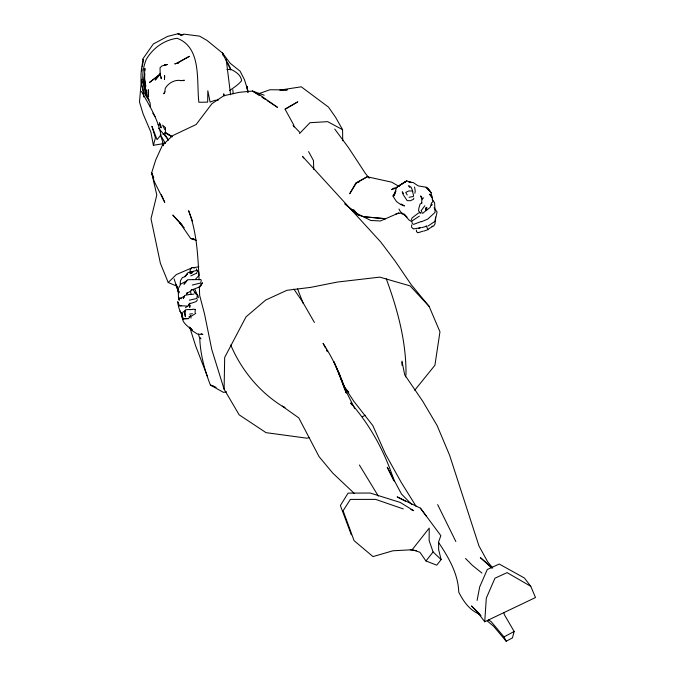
<?xml version="1.0" encoding="UTF-8"?>
<svg xmlns="http://www.w3.org/2000/svg" width="675" height="675" viewBox="0 0 675 675"><rect width="100%" height="100%" fill="white"/><g stroke="black" fill="none" stroke-linecap="round" stroke-linejoin="round"><path stroke-width="1.01" d="M148.348 92.121L148.365 89.733L148.289 97.023L148.348 92.121L148.601 96.576L148.129 94.103M421.554 203.479L421.976 198.804L423.638 197.91M309.049 437.628L307.032 438.21L266.026 432.65L239.153 414.83L224.1 389.18L224.682 357.438L246.038 316.845L265.705 300.046L286.909 290.309L310.66 287.373L337.357 282.057L379.763 277.13L410.105 285.896L429.14 306.399L439.957 331.847L434.911 365.259L414.712 390.251M144.787 73.508L144.526 84.223L145.547 90.045M144.855 70.47L144.906 68.453L144.18 78.199L145.766 86.257L144.956 82.502M190.088 273.24L190.19 269.663M435.164 220.092L435.038 223.822L434 225.492M484.734 621.759L486.295 598.16L494.952 578.205L507.102 572.645L530.752 586.305L535.503 597.535L484.734 621.759L477.613 612.402L471.547 605.947L479.191 613.524M180.166 284.546L180.444 280.707L182.52 277.45L184.123 277.045L187.574 273.645L185.018 276.767L188.063 272.514L192.738 271.586L190.148 273.763L192.265 271.51L196.855 270.397M161.367 76.95L161.207 78.73L160.178 74.798L160.034 67.762L161.89 65.956L167.324 64.488L163.612 65.509L165.847 64.631L164.464 65.087M141.429 79.287L139.497 101.95L143.066 113.822L150.896 132.19L153.377 145.277L163.35 143.657L160.312 134.646L165.392 143.412M141.843 70.951L142.113 68.884M142.374 66.808L143.303 59.56C139.953 72.917 139.025 89.058 149.006 99.934C141.573 87.691 140.881 72.622 146.247 59.425C152.828 48.161 164.076 40.053 177.103 38.273C202.011 47.537 196.332 81.236 198.88 102.271L207.664 102.144L207.824 90.745L210.102 102.085L214.768 100.398L218.388 100.01M190.493 328.092L192.485 330.387C188.266 326.447 180.883 322.431 182.545 315.52C179.727 311.377 178.107 306.619 177.727 301.649L179.415 305.657L187.178 306.087M164.903 91.074L165.282 88.315C168.337 83.05 174.842 79.38 180.976 80.544M405.54 376.869L405.996 374.06C406.274 341.39 397.482 309.218 386.252 278.758M414.872 193.244L415.243 191.126L414.568 187.017M477.107 600.429L479.672 586.938L487.308 569.489L499.238 564.047L524.382 577.986L530.752 586.305M413.826 198.07L413.513 199.285L410.341 200.728L407.152 200.627L403.186 194.586L402.233 191.776L403.422 193.447M503.921 612.554L504.301 614.579L514.148 631.471L512.452 637.892L506.182 641.25L493.619 626.257L487.325 620.992M153.377 145.277L155.436 137.911L151.909 126.225L157.081 139.641L160.92 134.916C157.942 118.977 149.276 105.283 141.412 91.42M163.654 93.85L165.097 91.42M185.245 311.327L184.714 312.863C186.747 322.616 183.608 311.2 185.456 309.825L189.818 309.445M411.227 220.126L412.121 217.873L418.314 213.148L420.398 212.498M190.612 269.19L192.198 267.545L194.56 267.992M411.902 220.97L412.079 223.012L412.982 224.227M190.502 315.925L188.477 318.676L183.026 318.794L181.828 315.377L182.984 312.078L185.507 310.551M187.253 292.68L186.418 294.469L187.38 292.638M178.706 293.186L179.466 291.608M416.382 230.04L416.492 231.677L417.774 232.546M190.055 303.067L188.949 305.269L185.456 307.733M196.526 273.586L197.446 270.776M421.732 209.908L424.879 205.706M395.229 193.371L393.727 196.088L396.706 187.144L406.814 180.925L411.792 182.596L409.016 182.115M431.443 205.689L432.202 204.322M160.473 73.744L155.216 80.063L160.549 73.271M367.183 176.774L355.641 183.296L349.701 193.767L356.543 182.798L367.183 176.774L391.719 182.166L399.187 186.528M164.776 92.348L164.135 93.42L164.514 93.15M195.117 312.694L195.235 309.766M427.832 226.142L435.527 220.995L435.493 217.046L435.299 220.202L437.079 212.001L434.076 207.807M396.039 191.135L392.774 195.936L396.529 201.614L400.781 204.576L404.468 205.985L401.127 203.96M411.708 224.918L411.556 227.205L412.973 228.589M142.509 59.383L153.352 43.959L167.569 36.408L178.014 33.75L183.035 34.931M201.378 284.521L199.758 286.833L192.797 289.575L191.287 289.465M192.172 289.457L191.093 290.908L186.587 293.532M196.864 298.612L197.311 294.671M412.121 549.762L429.224 528.095L429.131 540.548L433.088 551.956L441.129 559.6L436.733 565.169L425.967 560.967L419.901 552.243L412.121 549.762L392.977 550.775L372.997 556.588L354.097 540.683L343.119 510.764L350.35 499.424L375.646 499.382L403.304 508.933M425.967 560.967L433.088 551.956M197.48 299.835L196.012 301.649L189.152 303.936M192.763 271.873L191.472 273.358L192.856 271.941M200.703 283.222L201.26 279.982M195.463 279.315L199.1 275.307L198.737 271.839M299.481 133.591L309.977 122.707L327.696 121.652L342.579 129.676L342.723 140.754M264.187 95.226L252.492 91.049L239.271 92.323L223.72 95.757L211.916 103.714L196.13 124.521L172.496 135.709L162.236 145.623L155.655 160.127L151.664 172.825L156.803 195.016L150.998 218.734L160.414 263.385L168.218 282.504L176.302 274.59L191.784 267.907M159.958 74.638L158.482 75.954L160.026 74.883M195.742 313.377L192.13 315.714L189.042 316.516M412.501 220.641L419.318 216.16M163.004 134.359L165.375 132.545L165.502 127.71L162.599 125.12L164.658 129.457M422.93 213.173L426.524 210.17L426.727 207.385L426.229 210.516L430.152 207.453L431.587 202.787L432.894 201.842C431.916 196.467 431.679 190.198 426.136 187.237L418.196 185.895L413.277 182.579L409.126 182.073M195.809 273.577L190.831 275.873M428.363 229.07L432.565 226.479M413.421 196.433L409.067 197.303M183.49 80.705L183.895 80.468L180.529 80.629L184.418 80.241M229.508 90.56C233.778 87.623 238.57 84.67 241.608 80.654C241 74.9 235.482 71.542 230.723 69.255M285.263 109.24L297.768 101.858L284.985 109.046L293.929 125.347M422.044 202.939L420.112 204.061L418.863 208.187L418.584 210.929L420.744 213.334M355.641 183.296L359.438 181.718M362.399 416.779L365.116 415.277M488.506 619.903L491.147 621.633L503.997 636.913L514.148 631.471M180.149 298.308L184.52 296.317L183.237 298.561L184.705 295.405L190.097 294.351M398.849 212.946L380.363 220.987L370.727 220.455L356.754 213.393L353.472 209.478M421.402 221.771L427.705 219.139L435.08 212.38L434.599 202.804L432.211 199.235M418.449 228.479L420.263 227.686M421.107 221.552L413.724 224.328M423.267 231.061L418.027 232.765M395.55 214.186L398.461 213.114M424.119 231.044L427.25 229.897M196.163 298.662L189.405 300.13M259.141 93.572L269.941 89.75L287.28 89.902L280.758 90.096M199.977 283.196L192.265 285.036M395.196 188.443L391.449 189.633L393.491 188.291L397.541 187.296M421.656 227.711L426.338 226.311M420.744 227.694L413.378 228.96M226.547 391.804L223.493 392.386L210.414 385.054C204.483 369.934 200.256 353.835 199.716 337.542M279.83 90.129L301.261 86.805L328.531 107.139L335.61 117.34L342.579 129.676M189.599 314.12L192.451 313.689M193.793 267.604L198.83 266.844M189.768 309.732L192.62 309.386M397.01 213.612L400.655 213.173L403.582 214.456M190.038 294.545L193.86 294.131M431.916 226.277L433.822 226.083M193.193 279.602L187.523 279.762L183.954 284.234L186.933 280.766L180.782 284.091L178.166 288.773L178.487 297.329L179.162 299.987M193.193 279.678L200.61 279.526M187.844 318.541L183.026 318.794L183.448 319.005L181.828 315.377L182.233 317.942M226.927 69.474L229.787 69.508M178.622 305.8L181.381 305.843M193.835 238.705L190.688 238.469L179.482 222.311L184.267 227.897M410.273 549.83L416.492 550.614M193.067 309.142L195.235 309.462M195.649 239.676L190.688 238.469L196.493 240.477M158.068 124.622L160.785 125.39L161.097 127.887L159.368 122.774L160.312 124.521M364.373 216.844L358.526 215.165L349.448 208.128M216.127 387.315L210.414 385.054L213.325 386.125M179.373 297.937L181.33 298.704M201.133 333.712L202.854 334.395L197.758 334.226L192.409 330.86L189.616 327.24M410.873 509.507L413.665 510.671L400.199 502.428L370.254 493.037L348.098 493.113L340.386 505.524L351.337 534.845M168.218 282.504L177.643 286.521M181.6 35.438L178.014 33.75L181.305 35.176L183.862 34.121L199.631 36.155L207.031 40.433L222.421 52.996L230.318 63.366L240.089 71.153L244.485 79.734L248.332 92.154M284.158 407.076L282.26 406.173C259.327 391.964 241.203 369.782 230.749 345.009M480.043 614.343C469.817 610.681 463.463 601.425 458.738 592.144C458.19 573.758 448.597 557.44 438.64 542.557M441.129 559.6L438.657 549.728L438.598 541.924L440.843 535.646L420.398 508.14L397.17 496.868L405.456 501.23M422.229 213.224L421.166 210.338M285.027 407.658L282.26 406.173L298.78 417.876L319.089 456.68L332.809 473.141L354.468 493.602M165.105 132.798L172.117 136.814M171.357 136.156L165.307 132.528L172.133 136.738M411.168 221.307L408.729 219.788L404.013 213.992L406.941 217.122L400.393 211.697L398.976 209.014M259.377 95.546L252.492 91.049L260.466 95.394L277.45 107.325L267.123 100.592M261.959 97.225L265.402 99.47M478.853 613.583L477.098 612.436L481.03 615.727M492.699 568.097L480.322 557.601L491.721 568.046M481.95 573.083L472.475 565.447L465.531 558.478M344.604 203.816L358.526 215.165L349.582 207.883M194.51 292.764L196.611 294.469M348.072 391.5L343.853 386.227M348.764 392.2L346.486 390.158L353.902 401.38L372.811 425.554L385.484 454.039L401.321 482.549L416.197 506.461M411.893 504.613L401.465 494.041L387.248 467.243L393.559 480.296M299.658 132.241L293.119 125.373L294.14 126.942M201.007 338.791L199.268 336.96L198.399 334.007M168.514 139.776L158.482 128.157M182.09 224.977L172.8 215.03L181.583 224.918M188.983 304.214L190.595 306.062M192.645 289.491L196.644 294.249M429.14 306.399L411.168 284.614L394.942 260.82L380.827 242.08L302.442 156.313L303.708 157.992M492.278 567.38L487.612 561.727L478.98 545.965L449.567 455.136L437.105 425.537L422.761 401.288L404.671 374.76L401.954 361.117M369.25 178.234L365.377 173.382L348.469 147.589L334.749 129.077M420.398 508.14L426.465 516.324M409.809 187.447L408.62 185.752L411.1 187.186L412.838 191.472M422.356 198.475L420.593 195.919L422.12 199.26M293.861 289.077L302.535 301.793L314.415 322.464M182.63 315.681L180.014 311.057L182.621 315.335M196.222 268.895L197.792 271.291M152.778 113.13L155.047 116.648M359.404 465.016L378.321 496.091M407.244 195.033L405.717 192.392L408.907 190.915L412.417 191.067L413.581 195.64M165.071 134.587L168.168 140.096M351.709 404.789L350.705 402.95C370.482 425.478 385.155 452.587 394.208 481.123M308.551 151.563L313.453 160.523L313.748 169.433M426.153 225.72L428.11 229.804M223.298 55.772L222.421 52.996L223.864 55.696M227.23 61.999L229.154 65.602M325.426 347.962L323.072 343.313C333.02 358.695 340.841 375.376 346.267 392.875L343.896 385.147M326.363 349.819L327.308 351.683M354.679 408.375L345.338 389.888L346.182 392.892M222.421 52.996L230.749 70.014M503.997 636.913L506.182 641.25M437.645 504.622L455.844 541.536M146.382 95.234L149.605 102.018M162.287 142.973L163.578 145.749M229.593 66.547L230.47 68.453M153.773 177.593L151.664 172.825L154.288 181.6L164.751 202.357L161.376 194.738M340.445 376.718L333.889 361.716L345.068 388.884L338.268 371.647L344.95 390.099M194.991 289.55L197.311 295.043M297.532 288.917L303.286 303.607M207.25 375.983L195.708 346.064L189.658 327.105M192.611 221.341L188.603 210.735C197.058 232.723 197.918 256.702 199.1 279.973M188.781 304.543L189.776 307.37L189.211 304.383M224.1 389.18L211.815 349.675L204.517 313.909L199.64 295.338L199.319 286.116M174.108 278.885L178.647 292.722M178.394 291.499L176.15 284.496L178.63 292.368M178.487 297.329L179.213 300.164M224.21 95.782L223.729 93.808L223.957 95.808M190.375 290.942L191.042 293.903M143.193 79.161L146.543 94.213L144.416 83.008M146.543 94.213L144.526 84.223L144.34 76.958L145.108 83.194M197.969 295.456L198.391 297.734M226.192 59.366L230.605 94.778M143.817 79.954L146.213 94.213M247.86 91.994L246.932 86.24L247.691 92.171M143.817 96.997L142.341 86.122M190.814 316.043L191.017 318.144M145.8 89.26L146.095 92.247M232.824 89.724L233.212 93.707M141.877 81.11L142.062 83.118M150.061 102.541L150.415 107.435M401.962 362.154L401.988 365.259M425.866 207.976L425.807 210.085L425.866 207.976M164.649 75.743L164.455 79.329L164.649 75.743M202.407 282.926L199.758 286.833L202.407 282.926M160.515 73.887L149.496 82.477L160.515 73.887M177.812 62.699L176.875 63.357L189.388 56.32L177.812 62.699M405.228 181.786L398.427 186.199L406.814 180.925L405.228 181.786M178.301 62.969L174.926 63.838L178.301 62.969M385.543 218.717L364.255 216.802L385.543 218.717M430.144 194.602L429.519 194.223L432.405 197.918L430.144 194.602M428.33 189.439L426.136 187.237L431.165 192.755L428.33 189.439"/></g></svg>
